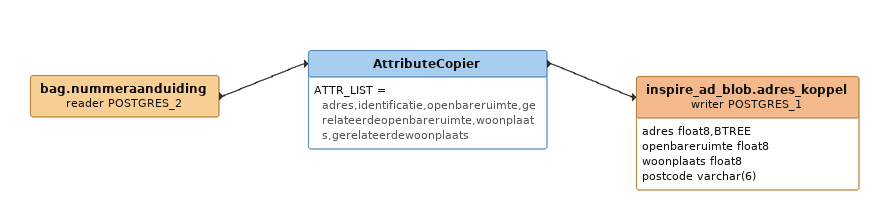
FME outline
bag.nummeraanduiding (reader POSTGRES_2)
    -> AttributeCopier
AttributeCopier
    ATTR_LIST = adres,identificatie,openbareruimte,gerelateerdeopenbareruimte,woonplaats,gerelateerdewoonplaats
    -> inspire_ad_blob.adres_koppel (writer POSTGRES_1)
inspire_ad_blob.adres_koppel (writer POSTGRES_1)
    attributes: adres float8,BTREE, openbareruimte float8, woonplaats float8, postcode varchar(6)
